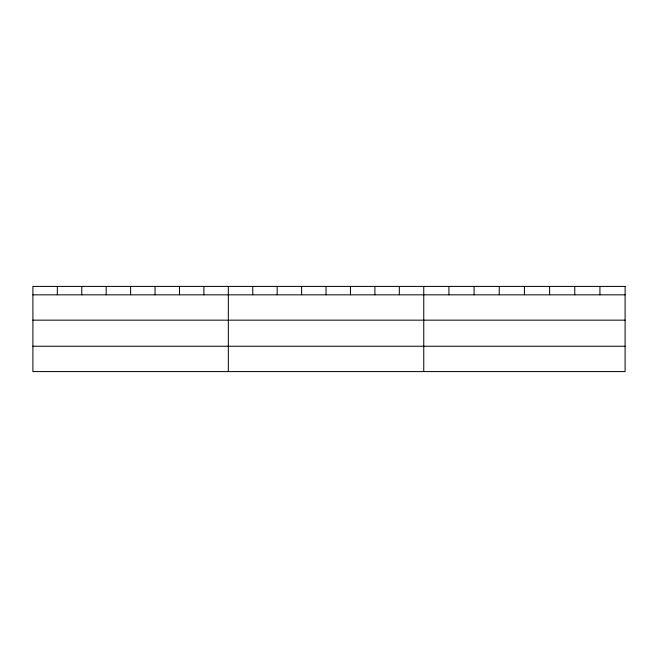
<?xml version="1.0" encoding="UTF-8"?>
<svg xmlns="http://www.w3.org/2000/svg" width="658" height="658" viewBox="0 0 658 658"><rect width="100%" height="100%" fill="white"/><g stroke="black" fill="none" stroke-linecap="round" stroke-linejoin="round"><path stroke-width="0.99" d="M32.9 294.825L625.1 294.825M32.9 320.158L625.1 320.158M32.9 346.256L625.1 346.256M599.932 286.411L599.932 294.825M574.763 286.411L574.763 294.825M549.595 286.411L549.595 294.825M524.426 286.411L524.426 294.825M499.257 286.411L499.257 294.825M474.089 286.411L474.089 294.825M448.92 286.411L448.92 294.825M423.752 286.411L423.752 371.589M399.324 286.411L399.324 294.825M374.896 286.411L374.896 294.825M350.467 286.411L350.467 294.825M326.039 286.411L326.039 294.825M301.611 286.411L301.611 294.825M277.183 286.411L277.183 294.825M252.754 286.411L252.754 294.825M228.326 286.411L228.326 371.589M203.898 286.411L203.898 294.825M179.469 286.411L179.469 294.825M155.041 286.411L155.041 294.825M130.613 286.411L130.613 294.825M106.185 286.411L106.185 294.825M81.757 286.411L81.757 294.825M57.328 286.411L57.328 294.825M625.1 286.411L32.9 286.411L32.9 371.589L625.1 371.589L625.1 286.411"/></g></svg>
